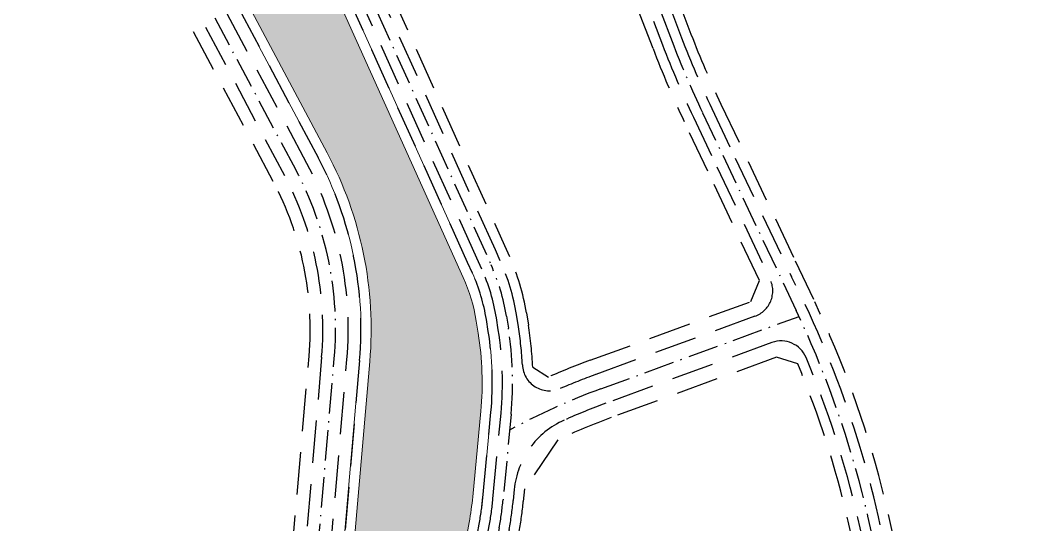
# Model space of a CAD drawing. Header units: metres. Extents: x 566107 to 571261, y 2062953 to 2068466.
# Drawn here: x 567964.1 to 568263.4, y 2066645.9 to 2066794.6 of the extents above; entities that cross this region are included whole.
import ezdxf

# ---------------------------------------------------------------- set-up
doc = ezdxf.new("R2010")
doc.units = ezdxf.units.M
doc.linetypes.add('ACAD_ISO10W100', pattern=[18.5, 12, -3, 0.5, -3])
doc.linetypes.add('HIDDEN', pattern=[0.375, 0.25, -0.125])
doc.layers.add('datKeSog', color=251, linetype='CONTINUOUS', lineweight=13)
doc.layers.add('datMatNc', color=150, linetype='CONTINUOUS', lineweight=13)
for name, color, linetype in [('hacth sdd', 8, 'CONTINUOUS'), ('LogDg phu', 7, 'CONTINUOUS'), ('TimDg', 222, 'CONTINUOUS'), ('ViaHeSphu', 32, 'CONTINUOUS')]:
    doc.layers.add(name, color=color, linetype=linetype)

msp = doc.modelspace()

# ---------------------------------------------------------------- hatches: boundary and pattern name
at = {"layer": 'hacth sdd'}
h = msp.add_hatch(dxfattribs=at)
h.set_pattern_fill('DASH', color=152, scale=0.5, style=0)
h.set_pattern_definition([(0, (0, 0), (1.5875, 1.5875), [1.5875, -1.5875])])
edge = h.paths.add_edge_path()
edge.add_line((568089.4094906903, 2066606.831562368), (568096.5534857743, 2066646.555895337))
edge.add_arc((568006.9902945282, 2066662.662874363), 90.99999999747935, 349.8049466083057, 354.593269157797)
edge.add_line((568097.5854266373, 2066654.088375097), (568099.9712974422, 2066679.296643715))
edge.add_arc((568009.3761653308, 2066687.871142982), 90.99999999981577, 354.5932691577892, 369.1421477394828)
edge.add_line((568099.2202101543, 2066702.329621799), (568098.6472853306, 2066705.889739305))
edge.add_arc((568048.2951283458, 2066697.786635786), 50.99999999661144, 9.142147746888549, 24.27248815783677)
edge.add_line((568094.7867675783, 2066718.751546497), (568044.0837223955, 2066831.190264559))
edge.add_arc((568189.0282447147, 2066896.551456779), 158.9999999964824, 198.0536729360422, 204.2724881581285, ccw=False)
edge.add_line((568037.8563519213, 2066847.276119864), (568032.5747542637, 2066863.479542607))
edge.add_arc((567898.516660653, 2066819.782545717), 140.9999999990662, 18.05367293684976, 27.95123354725435)
edge.add_line((568023.0685674539, 2066885.872049513), (567997.6486762641, 2066933.778233347))
edge.add_arc((567873.0967694623, 2066867.688729551), 140.9999999997684, 27.9512335469934, 42.53662133799664)
edge.add_line((567976.9919672, 2066963.01337425), (567951.3311628575, 2066990.981318418))
edge.add_line((567951.3311628575, 2066990.981318418), (567689.8956428984, 2067243.945485724))
edge.add_arc((567906.8503208783, 2067468.165617967), 312.0000000002941, 207.9784266503596, 225.9434859584289, ccw=False)
edge.add_line((567631.3155397438, 2067321.794226003), (567598.6472911579, 2067383.290113986))
edge.add_line((567598.6472911579, 2067383.290113986), (567595.9427644068, 2067384.11808443))
edge.add_line((567595.9427644068, 2067384.11808443), (567573.44567074, 2067372.167030913))
edge.add_line((567573.44567074, 2067372.167030913), (567611.3271069421, 2067300.85765076))
edge.add_arc((567876.2643964944, 2067441.599373803), 300.0000000005672, 207.9784266505278, 225.9434859586242)
edge.add_line((567667.6541292066, 2067226.0030928), (567890.3890136704, 2067010.485535789))
edge.add_line((567890.3890136704, 2067010.485535789), (567955.4795541393, 2066935.546288197))
edge.add_arc((567872.0548541446, 2066863.08547513), 110.4999999977253, 28.05827048332219, 40.97684428070818, ccw=False)
edge.add_line((567969.5677535841, 2066915.061281448), (568054.6304946976, 2066755.473290268))
edge.add_arc((567957.1175952578, 2066703.497483949), 110.4999999984394, -4.937905462087315, 28.058270483798083, ccw=False)
edge.add_line((568067.2074820693, 2066693.986079136), (568053.8780515629, 2066539.704401028))
edge.add_line((568053.8780515629, 2066539.704401028), (568053.3664489492, 2066526.851457733))
edge.add_line((568053.3664489492, 2066526.851457733), (568058.1642466432, 2066521.895486345))
edge.add_line((568058.1642466432, 2066521.895486345), (568077.6576209503, 2066522.03881998))
edge.add_line((568077.6576209503, 2066522.03881998), (568081.7841965083, 2066526.06377207))
edge.add_line((568081.7841965083, 2066526.06377207), (568082.0970106234, 2066535.749517252))
edge.add_arc((568290.9880967231, 2066529.003099807), 209.0000000005824, 173.5977105298603, 178.150199018571, ccw=False)
edge.add_line((568083.291532704, 2066552.30840596), (568089.4094906903, 2066606.831562368))

# ---------------------------------------------------------------- linework, layer by layer
at = {"layer": 'datKeSog'}
msp.add_lwpolyline([(567573.4456707399, 2067372.167030912), (567570.7962978446, 2067370.759613682), (567608.6777340465, 2067299.45023353, 0.07854830681870029), (567665.5680265334, 2067223.84712999), (567888.2094084307, 2067008.420045763), (567953.2146301575, 2066933.579026304, -0.05642768786353271), (567966.9203445495, 2066913.650173584), (568051.9830856629, 2066754.062182404, -0.1449760631686074), (568064.2186163638, 2066694.244307321), (568050.8831939668, 2066539.893275991), (568050.4826454618, 2066529.830334393), (568053.3664489493, 2066526.851457733), (568053.878051563, 2066539.704401027), (568067.2074820693, 2066693.986079137, 0.1449760631665236), (568054.6304946976, 2066755.473290268), (567969.5677535838, 2066915.061281449, 0.05642768786245987), (567955.4795541393, 2066935.546288197), (567890.3890136726, 2067010.48553579), (567667.6541292054, 2067226.003092801, -0.07854830681780736), (567611.3271069421, 2067300.85765076)], format="xyb", close=True, dxfattribs=at)
for points in [[(568096.0760666309, 2066723.190314439), (568046.8185247034, 2066832.4234946, -0.0271413619516883), (568040.708651785, 2066848.205843204), (568035.4270541277, 2066864.409265945, 0.0432131233970012), (568025.7186080246, 2066887.278209168), (568000.2987168346, 2066935.184393003, 0.0637268174548339), (567979.2025033236, 2066965.041558178), (567953.4813822815, 2066993.075242072), (567691.9817455711, 2067246.101448534, -0.0785483068176893)], [(568044.0837223955, 2066831.190264559), (568094.786767578, 2066718.751546498, -0.06611464468038127), (568098.6472853306, 2066705.889739305), (568099.2202101523, 2066702.329621812, -0.06356687069818254), (568099.9712974422, 2066679.296643715), (568097.5854266373, 2066654.088375097, -0.02089603911796385), (568096.5534857743, 2066646.555895337), (568089.4094906906, 2066606.831562369), (568083.2915327041, 2066552.308405961, 0.01986659136195583), (568082.0970106234, 2066535.749517252), (568081.7841965082, 2066526.06377207), (568084.8833882931, 2066529.086641342), (568085.095447266, 2066535.652678724, -0.0198665913619367), (568086.2728230966, 2066551.973880036), (568092.3797048627, 2066606.398325321), (568099.5061184528, 2066646.024896029, 0.0208960391172341), (568100.5720793442, 2066653.805699297), (568102.9579501492, 2066679.013967916, 0.0635668706984557), (568102.1821017399, 2066702.80627496), (568101.6091769182, 2066706.366392453, 0.0661146446806534), (568097.521569886, 2066719.98477654), (568096.0760666311, 2066723.190314439)]]:
    msp.add_lwpolyline(points, format="xyb", dxfattribs=at)
at = {"layer": 'datMatNc'}
msp.add_lwpolyline([(567969.5677535841, 2066915.061281448), (568054.6304946976, 2066755.473290268, -0.1449760631681723), (568067.2074820693, 2066693.986079136), (568053.8780515629, 2066539.704401028), (568053.3664489492, 2066526.851457733), (568058.1642466432, 2066521.895486345), (568077.6576209503, 2066522.03881998), (568081.7841965083, 2066526.06377207), (568082.0970106234, 2066535.749517252, -0.01986659136138957), (568083.291532704, 2066552.30840596), (568089.4094906903, 2066606.831562368), (568096.5534857743, 2066646.555895337, 0.02089603911732929), (568097.5854266373, 2066654.088375097), (568099.9712974422, 2066679.296643715, 0.06356687066370705), (568099.2202101543, 2066702.329621799), (568098.6472853306, 2066705.889739305, 0.06611464467655992), (568094.7867675783, 2066718.751546497), (568044.0837223955, 2066831.190264559, -0.02714136194882924)], format="xyb", dxfattribs=at)
at = {"layer": 'LogDg phu', "linetype": 'HIDDEN', "ltscale": 50}
for points in [[(568090.680273093, 2066564.349268645), (568095.3499190349, 2066605.965088272), (568102.4587511313, 2066645.49389672, 0.0208960391177567), (568103.558732051, 2066653.523023497), (568105.9446028562, 2066678.731292115, 0.0635668706987091), (568105.1439933273, 2066703.282928108), (568104.5710685058, 2066706.843045601, 0.0661146446801291), (568100.2563721938, 2066721.218006581), (568098.8108689387, 2066724.423544481), (568049.5533270037, 2066833.656724659, -0.0271413619227838), (568043.5609516489, 2066849.135566541), (568038.2793539937, 2066865.338989277, 0.0432131233820892), (568028.3686485947, 2066888.684368823), (568002.9487574124, 2066936.590552644, 0.0637268174827608), (567981.4130394458, 2066967.069742108), (567955.631601704, 2066995.169165721), (567940.2346990369, 2067010.067159164), (567694.0678482584, 2067248.25741133, -0.0785483068464243)], [(568048.8931368892, 2066560.425452404), (568060.4825342322, 2066694.567092553, 0.1449760631919197), (568048.6738243675, 2066752.298297579), (567963.611083256, 2066911.886288755, 0.0564276878372632), (567950.3834751834, 2066931.119948934), (567885.3782534542, 2067005.960968396), (567879.7159434996, 2067001.042813663), (567944.7211652289, 2066926.201794201, -0.0564276878181174), (567956.9925606683, 2066908.358519098), (568042.055301781, 2066748.770527919, -0.1449760631919197), (568053.0103699688, 2066695.212663013), (568041.420972626, 2066561.071022866)], [(568175.0838441561, 2066753.932099461), (568191.6651982021, 2066718.975562862, -0.0792946513970787), (568221.348036331, 2066627.396362095, -0.0237007289004742), (568224.4558817918, 2066599.212455132), (568228.9178734658, 2066527.5091807, 0.4715908907906997), (568238.9126856421, 2066520.26273697), (568356.067112326, 2066550.677438397, 0.4196438798697929), (568361.761643957, 2066560.573940995), (568333.350082455, 2066662.239341458), (568311.7036332542, 2066739.697066773), (568232.7155336593, 2066945.88844933, 0.3870702331299271), (568223.0934887321, 2066950.731877511), (568126.3413847366, 2066923.717003244, 0.007279190113542612), (568118.270874713, 2066921.3363988, 0.4009284949032153), (568112.9060963326, 2066911.672642078, 0.02769555515208818), (568116.1940352926, 2066901.450785489), (568159.2036471404, 2066789.428214869, 0.0190844642849442), (568168.1284539334, 2066768.595338191), (568175.083844156, 2066753.93209946)], [(568169.6627975078, 2066751.360669263), (568185.3672640816, 2066718.252772343, -0.4416437550167733), (568180.8836990411, 2066707.309697079), (568133.8144749538, 2066690.118756508, 0.0137074537000322), (568123.3935970028, 2066685.985640591, -0.5226852375428929), (568112.2511472782, 2066692.944415031, 0.0275783817485838), (568111.0677765026, 2066704.236234404), (568110.4948516794, 2066707.796351905, 0.0661146446914275), (568105.7259768101, 2066723.684466664), (568104.2804735547, 2066726.890004565), (568055.0229316275, 2066836.123184726, -0.0271413619513791), (568049.2655513771, 2066850.995013218), (568043.98395372, 2066867.198435959, 0.0267851043477712), (568038.0809987088, 2066882.478602553, -0.4320092690723897), (568042.5465376346, 2066893.238812776), (568097.0056999647, 2066913.851689201, -0.4407011509420889), (568107.5429748425, 2066908.52094977, 0.0235858846428654), (568110.5926895171, 2066899.300221489), (568153.6023013648, 2066787.277650869, 0.0190844642851086), (568162.707407285, 2066766.023907995), (568169.6627975076, 2066751.360669263)], [(568149.1184110006, 2066514.430134559), (568192.1835392945, 2066514.746789912, 0.0201044757462103), (568215.8202412927, 2066515.871713221, 0.406731880986358), (568223.1036183869, 2066524.337793197), (568218.4674653386, 2066598.83980459, 0.08381064179759501), (568195.9865471389, 2066695.122655681, 0.4006777214738725), (568185.8630413343, 2066699.546812488), (568136.9020342301, 2066681.664942119, 0.0170095549716967), (568124.5737792965, 2066676.68087234, 0.2709060363099013), (568109.8380635392, 2066656.191035359), (568109.5320374668, 2066652.957671913, -0.0208960391416391), (568108.3640164869, 2066644.431898094), (568101.2903473792, 2066605.098614175), (568096.6428538784, 2066563.680216794)]]:
    msp.add_lwpolyline(points, format="xyb", dxfattribs=at)
at = {"layer": 'TimDg', "linetype": 'ACAD_ISO10W100', "ltscale": 0.75}
for points in [[(568065.0018039029, 2067090.400626065), (568100.7586601076, 2066987.34969486, -0.0780149293579121), (568106.2588388647, 2066956.824063572), (568106.7745607677, 2066933.962921953, 0.0862196220670212), (568113.3933624048, 2066900.375503489), (568156.4029742526, 2066788.352932869, 0.0190844642849648), (568165.4179306091, 2066767.309623093), (568193.0931834428, 2066708.965112393, -0.0954792923813812), (568221.4616735629, 2066599.026129878), (568225.6264750997, 2066532.098638859), (568230.6848754883, 2066348.017194637)], [(568052.2881293193, 2066834.889954684), (568102.991174502, 2066722.451236624, -0.06611464468073987), (568107.5329600935, 2066707.319698749), (568108.105884915, 2066703.759581256, -0.06356687069896239), (568108.9312555632, 2066678.448616315), (568106.5453847583, 2066653.240347697, -0.02089603911767783), (568105.4113838099, 2066644.962897411), (568098.3201332069, 2066605.531851224), (568092.235403882, 2066551.304828184, 0.01986659136190723), (568091.0923205512, 2066535.459001668), (568089.4205367794, 2066483.695123935), (568086.7287892373, 2066407.374260947, -0.03104472803130873), (568084.3178156565, 2066382.679806758), (568079.1545121215, 2066331.954155377), (568073.9769001718, 2066300.328734892, 0.128573978163073), (568079.8793374918, 2066237.36325305), (568084.7948971234, 2066223.864026275, 0.03940831779775716), (568092.9602600777, 2066205.96493131), (568105.8673675462, 2066182.713837234), (568152.3965718598, 2066113.884392736, -0.1198699787172655), (568177.7563589327, 2066045.650680091), (568192.5358873331, 2065920.164822018), (568198.6528241944, 2065882.255465895)], [(568108.4879733074, 2066673.765052498, -0.0369001932378714), (568135.358254615, 2066685.891849323), (568193.8909752346, 2066707.269565678)]]:
    msp.add_lwpolyline(points, format="xyb", dxfattribs=at)
at = {"layer": 'TimDg', "linetype": 'ACAD_ISO10W100', "ltscale": 0.75, "elevation": 3.0256135e-09}
msp.add_lwpolyline([(568198.5799684294, 2065725.103991018), (568170.7033791732, 2065808.308389804, -0.0775633036579484), (568157.666223316, 2065868.59439549), (568155.3650764982, 2065974.473723357, 0.1206413327394175), (568130.7391229575, 2066066.359524186), (568046.3261624569, 2066208.429378254, -0.1449785005982187), (568032.3750891204, 2066263.486922942), (568043.3960499765, 2066540.365463395), (568056.7464521006, 2066694.889877784, 0.1449760631665937), (568045.3645630765, 2066750.534412745), (567960.3018219627, 2066910.122403926, 0.0564276878624258), (567947.5523202029, 2066928.660871572), (567882.5470984769, 2067003.501891029)], format="xyb", dxfattribs=at)
at = {"layer": 'ViaHeSphu', "linetype": 'HIDDEN', "ltscale": 50}
for points in [[(568087.6989827005, 2066564.683794571), (568092.3797048627, 2066606.398325321), (568099.5061184528, 2066646.024896029, 0.0208960391172341), (568100.5720793442, 2066653.805699297), (568102.9579501492, 2066679.013967916, 0.0635668706984557), (568102.1821017399, 2066702.80627496), (568101.6091769182, 2066706.366392453, 0.0661146446806534), (568097.521569886, 2066719.98477654), (568096.0760666309, 2066723.190314439), (568046.8185247034, 2066832.4234946, -0.0271413619516883), (568040.708651785, 2066848.205843204), (568035.4270541277, 2066864.409265945, 0.0432131233970012), (568025.7186080246, 2066887.278209168), (568000.2987168346, 2066935.184393003, 0.0637268174548339), (567979.2025033236, 2066965.041558178), (567953.4813822815, 2066993.075242072), (567691.9817455711, 2067246.101448534, -0.0785483068176893)], [(568037.6848904941, 2066561.393808097), (568049.2742878372, 2066695.535448246, 0.1449760631668122), (568038.74604049, 2066747.006643085), (567953.683299376, 2066906.594634266, 0.0564276878625463), (567941.8900102483, 2066923.742716839), (567876.8847885224, 2066998.583736296), (567888.2094084314, 2067008.420045762), (567953.2146301575, 2066933.579026304, -0.0564276878623221), (567966.9203445492, 2066913.650173585), (568051.9830856629, 2066754.062182404, -0.1449760631664056), (568064.2186163639, 2066694.244307322), (568052.6292190208, 2066560.102667172)], [(568192.774202784, 2066723.637573303), (568198.5142300857, 2066711.536542598, -0.0954792923881958), (568227.450090012, 2066599.398780425), (568231.6618609432, 2066531.71650105), (568236.8119725165, 2066527.982564578), (568351.1534452264, 2066557.666989237), (568354.6472700068, 2066563.738892645), (568327.5491150764, 2066660.704516039), (568306.1010028708, 2066737.452529916, 0.0275734056874059), (568302.4249313117, 2066747.145908097), (568266.9760409126, 2066839.682071902), (568227.5311618235, 2066942.649407449), (568220.9267097481, 2066945.973876368), (568127.4171084006, 2066919.864365368, 0.007060093459155299), (568119.6968321888, 2066917.590748057), (568116.1353763996, 2066911.215266827, 0.02434304970111818), (568118.9947081804, 2066902.52606749), (568162.0043200282, 2066790.50349687, 0.0190844642851085), (568170.8389772577, 2066769.881053289), (568192.7742027798, 2066723.637573316)], [(568166.9522741833, 2066750.074954165), (568159.9968839607, 2066764.738192897, -0.0190844642849286), (568150.8016284768, 2066786.202368868), (568107.792016629, 2066898.224939488, -0.0223459742259904), (568104.7960241897, 2066907.208494099), (568098.8652024609, 2066910.278573886), (568043.671963353, 2066889.387848276), (568041.0974970675, 2066883.081085093, -0.0256841520430643), (568046.836253584, 2066868.128159298), (568052.1178512414, 2066851.924736555, 0.0271413619515193), (568057.7577339353, 2066837.356414768), (568107.0152758625, 2066728.123234607), (568108.4607791214, 2066724.9176967, -0.0661146446261299), (568113.4567432685, 2066708.273005044), (568114.0296680889, 2066704.71288756, -0.0293999949503396), (568115.282711708, 2066692.321247972), (568119.9283080864, 2066689.387294405, -0.0159144672416327), (568132.2706953145, 2066694.345663702), (568179.665943995, 2066711.655677181), (568182.2196490425, 2066717.888526776), (568166.9522741835, 2066750.074954165)], [(568149.0595890611, 2066522.429918305), (568192.1247173558, 2066522.746573658, 0.0201070527569236), (568215.1220025371, 2066523.841184442), (568219.7881978, 2066529.313283502), (568215.4732571119, 2066598.653479333, 0.0831480560124479), (568193.5173960987, 2066693.249641488), (568187.2419970706, 2066695.259707192), (568138.4458138924, 2066677.438034933, 0.0222582934768535), (568122.7556545628, 2066670.902437542), (568112.876865875, 2066656.459354125), (568112.5186901725, 2066652.674996101, -0.0208960391211211), (568111.3166491655, 2066643.900898786), (568104.2605615512, 2066604.665377126), (568099.6241442708, 2066563.345690868)]]:
    msp.add_lwpolyline(points, format="xyb", dxfattribs=at)

doc.saveas('drawing.dxf')
